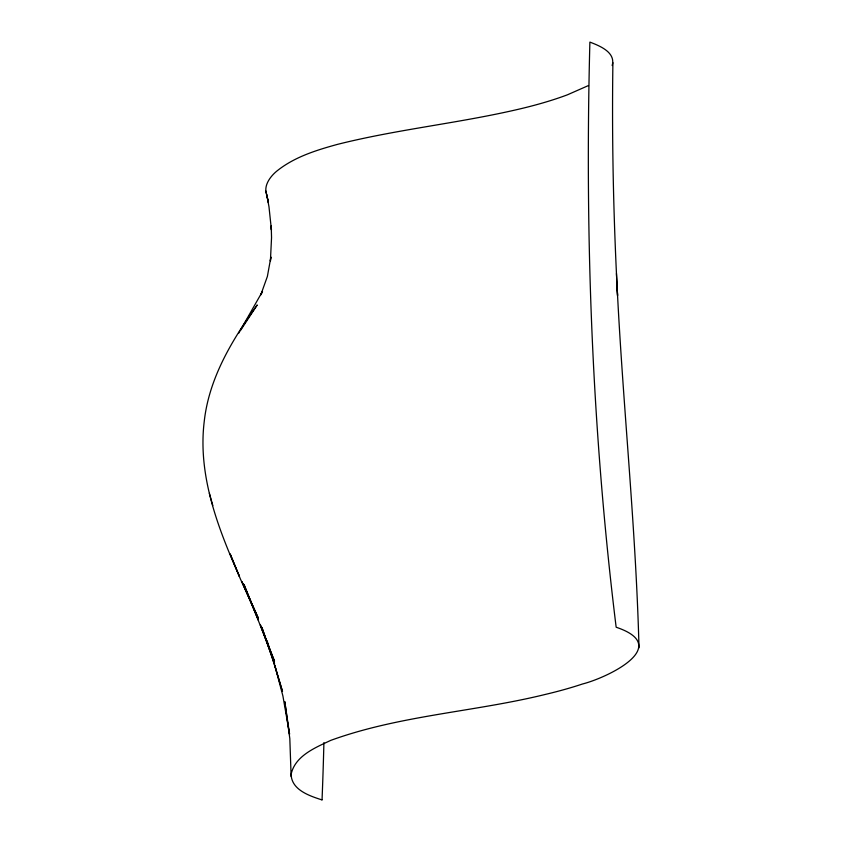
<?xml version="1.0" encoding="UTF-8"?>
<svg xmlns="http://www.w3.org/2000/svg" width="842" height="842" viewBox="0 0 842 842"><rect width="100%" height="100%" fill="white"/><g stroke="black" fill="none" stroke-linecap="round" stroke-linejoin="round"><path stroke-width="1.26" d="M291.132 776.524L289.816 738.581L284.785 701.618L289.564 734.203L282.901 695.955L274.913 665.812L261.873 627.364L274.545 663.517L260.399 625.006L274.513 661.223L243.917 584.359L258.462 620.122L241.98 581.78L258.084 617.618L240.496 579.212L230.14 553.941L239.433 576.465C218.004 528.144 197.649 475.541 204.217 421.621C208.953 378.121 232.203 339.747 257.231 304.951L240.759 330.075M612.902 62.603C611.766 140.288 613.46 217.994 617.554 295.574L616.46 273.492M612.176 65.539C615.997 52.309 599.588 45.805 589.884 42.1C584.727 237.423 592.21 433.251 616.155 627.227C673.326 646.435 607.019 677.81 582.485 683.999A252.81 65.855 -2.5 0 1 545.332 694.429C474.33 711.9 399.908 715.29 330.843 740.339C315.434 747.601 295.016 755.779 291.111 774.356C291.532 789.954 309.561 795.901 321.928 799.9M260.873 294.637L267.377 276.46L270.903 257.02L270.398 261.104L271.545 237.612L271.229 225.898L271.44 229.982L268.977 206.743L266.83 195.176L268.419 202.543L265.777 190.892M260.957 294.732L262.515 291.364L238.612 333.358M588.526 85.526L567.508 94.778A251.695 65.571 -2.5 0 1 519.609 108.997C459.322 123.174 397.413 129.268 337.326 144.414C315.982 150.276 294.026 157.117 276.576 171.284C269.682 177.052 262.62 186.861 267.346 196.028M267.146 640.857L282.502 691.461L274.913 665.812M209.374 493.349L212.815 505.568M617.07 285.848C622.975 406.602 635.899 526.945 639.004 647.835M323.907 742.623A1716.07 777.829 -84.6 0 1 322.044 799.879"/></g></svg>
